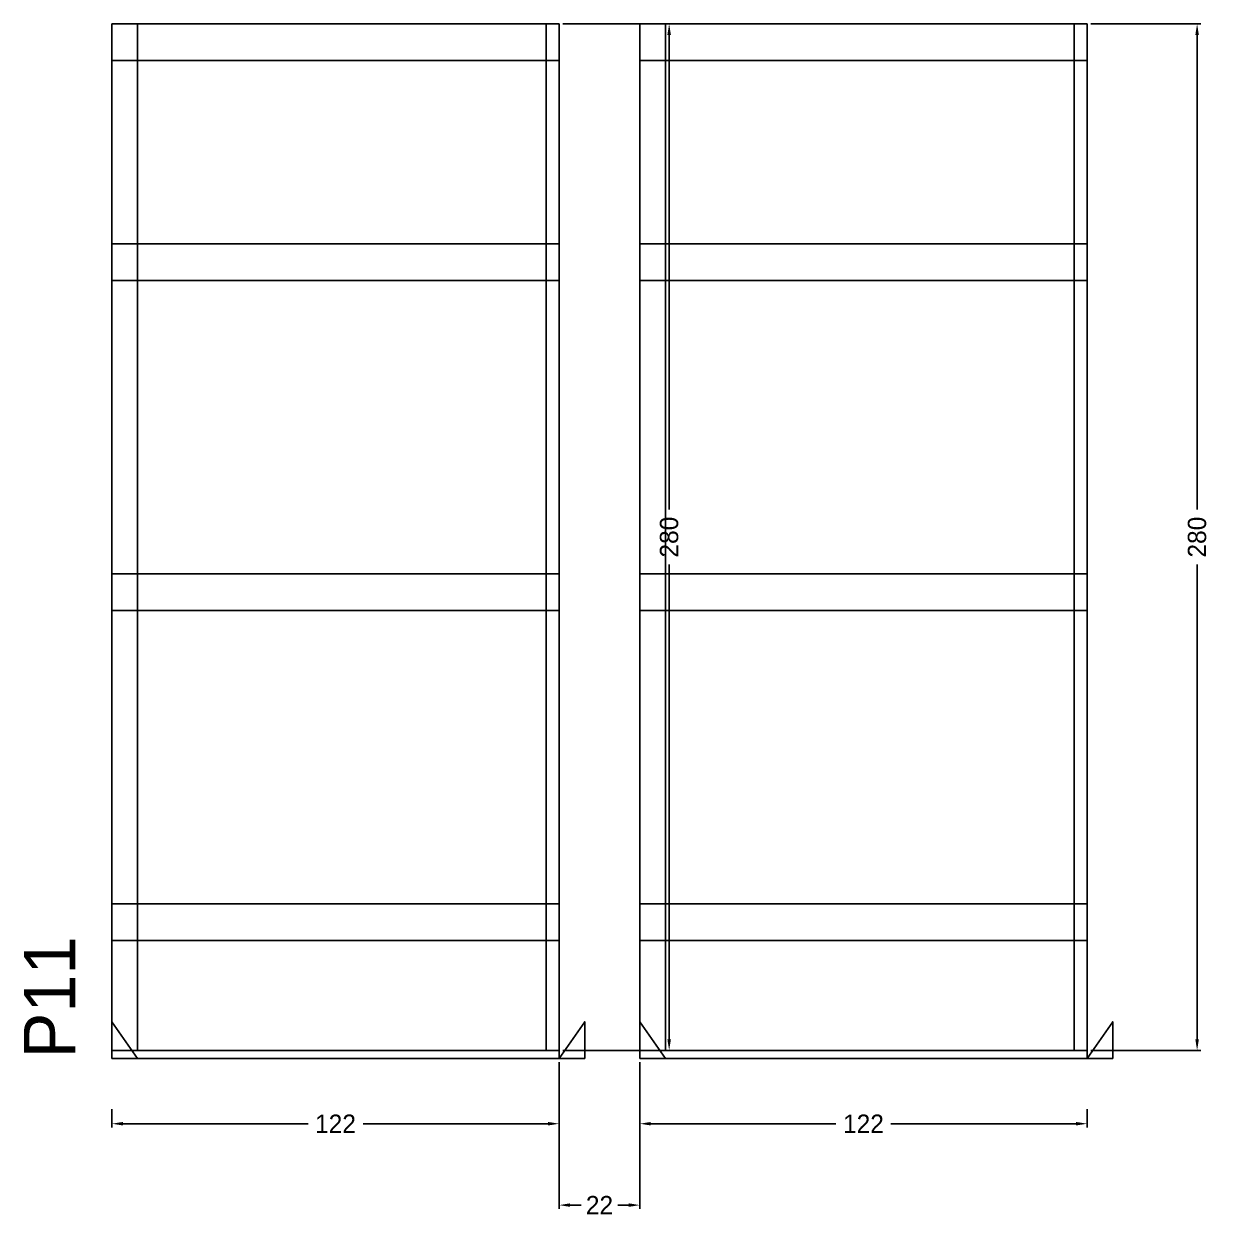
# Model space of a CAD drawing. Header units: centimetres. Extents: x -10500 to 4299, y -386 to 295.
# Drawn here: x 3976 to 4299.3, y -43.3 to 282.2 of the extents above; entities that cross this region are included whole.
import ezdxf

# ---------------------------------------------------------------- set-up
doc = ezdxf.new("R2010")
doc.units = ezdxf.units.CM
for name, color, linetype in [('COTA', 241, 'Continuous'), ('NOMENCLATURA', 7, 'Continuous'), ('SARR_2.2x10', 60, 'Continuous'), ('SARR_2.2x7', 40, 'Continuous'), ('SARR_3.5x7', 81, 'Continuous')]:
    doc.layers.add(name, color=color, linetype=linetype)
doc.dimstyles.new('PAINEL-NOVA', dxfattribs={"dimtxt": 5, "dimasz": 3, "dimexe": 1, "dimexo": 1, "dimgap": 1, "dimtad": 1, "dimcen": 2.5, "dimazin": 3, "dimtfac": 1, "dimtmove": 0, "dimatfit": 3})

# ---------------------------------------------------------------- blocks, each defined once
blk = doc.blocks.new('_CLOSEDFILLED')
at = {"color": 0, "linetype": 'BYBLOCK'}
blk.add_solid([(-1, 0.16), (0, 0), (-1, -0.16)], dxfattribs=at)
blk = doc.blocks.new('*D21')
for p, q in [((4000, -13.8), (4000, -18.8)), ((4122, -13.8), (4122, -18.8)), ((4003, -17.8), (4053.5, -17.8)), ((4068.5, -17.8), (4119, -17.8))]:
    blk.add_line(p, q)
at = {"layer": 'Defpoints'}
for p in [(4000, -12.8), (4122, -12.8), (4000, -17.8)]:
    blk.add_point(p, dxfattribs=at)
at = {"layer": 'SARR_2.2x10', "xscale": 3, "yscale": 3, "rotation": 180}
blk.add_blockref('_CLOSEDFILLED', (4000, -17.8), dxfattribs=at)
at = {"layer": 'SARR_2.2x10', "xscale": 3, "yscale": 3}
blk.add_blockref('_CLOSEDFILLED', (4122, -17.8), dxfattribs=at)
at = {"layer": 'SARR_2.2x10', "insert": (4061, -17.8), "char_height": 5, "attachment_point": 5}
blk.add_mtext('122', dxfattribs=at)
blk = doc.blocks.new('*D22')
for p, q in [((4123, 282.2), (4153, 282.2)), ((4152, 149.7), (4152, 279.2)), ((4152, 5.2), (4152, 134.7)), ((4123, 2.2), (4153, 2.2))]:
    blk.add_line(p, q)
at = {"layer": 'Defpoints'}
for p in [(4122, 282.2), (4122, 2.2), (4152, 2.2)]:
    blk.add_point(p, dxfattribs=at)
at = {"layer": 'SARR_2.2x10', "xscale": 3, "yscale": 3}
for p, rotation in [((4152, 282.2), 90), ((4152, 2.2), 270)]:
    blk.add_blockref('_CLOSEDFILLED', p, dxfattribs=dict(at, rotation=rotation))
at = {"layer": 'SARR_2.2x10', "insert": (4152, 142.2), "char_height": 5, "attachment_point": 5, "rotation": 90}
blk.add_mtext('280', dxfattribs=at)
blk = doc.blocks.new('GRA-E')
at = {"layer": 'SARR_2.2x7'}
blk.add_lwpolyline([(0, 0), (7, 0), (0, 10)], close=True, dxfattribs=at)
blk = doc.blocks.new('GRA-D')
at = {"layer": 'SARR_2.2x7'}
blk.add_lwpolyline([(0, 0), (7, 0), (7, 10)], close=True, dxfattribs=at)
blk = doc.blocks.new('*D23')
for p, q in [((4144, -13.8), (4144, -18.8)), ((4266, -13.8), (4266, -18.8)), ((4147, -17.8), (4197.5, -17.8)), ((4212.5, -17.8), (4263, -17.8))]:
    blk.add_line(p, q)
at = {"layer": 'Defpoints'}
for p in [(4144, -12.8), (4266, -12.8), (4144, -17.8)]:
    blk.add_point(p, dxfattribs=at)
at = {"layer": 'SARR_2.2x10', "xscale": 3, "yscale": 3, "rotation": 180}
blk.add_blockref('_CLOSEDFILLED', (4144, -17.8), dxfattribs=at)
at = {"layer": 'SARR_2.2x10', "xscale": 3, "yscale": 3}
blk.add_blockref('_CLOSEDFILLED', (4266, -17.8), dxfattribs=at)
at = {"layer": 'SARR_2.2x10', "insert": (4205, -17.8), "char_height": 5, "attachment_point": 5}
blk.add_mtext('122', dxfattribs=at)
blk = doc.blocks.new('*D24')
for p, q in [((4267, 282.2), (4297, 282.2)), ((4296, 149.7), (4296, 279.2)), ((4296, 5.2), (4296, 134.7)), ((4267, 2.2), (4297, 2.2))]:
    blk.add_line(p, q)
at = {"layer": 'Defpoints'}
for p in [(4266, 282.2), (4266, 2.2), (4296, 2.2)]:
    blk.add_point(p, dxfattribs=at)
at = {"layer": 'SARR_2.2x10', "xscale": 3, "yscale": 3}
for p, rotation in [((4296, 282.2), 90), ((4296, 2.2), 270)]:
    blk.add_blockref('_CLOSEDFILLED', p, dxfattribs=dict(at, rotation=rotation))
at = {"layer": 'SARR_2.2x10', "insert": (4296, 142.2), "char_height": 5, "attachment_point": 5, "rotation": 90}
blk.add_mtext('280', dxfattribs=at)
blk = doc.blocks.new('*D25')
for p, q in [((4267, 282.2), (4297, 282.2)), ((4296, 149.7), (4296, 279.2)), ((4296, 5.2), (4296, 134.7)), ((4267, 2.2), (4297, 2.2))]:
    blk.add_line(p, q)
at = {"layer": 'Defpoints'}
for p in [(4266, 282.2), (4266, 2.2), (4296, 2.2)]:
    blk.add_point(p, dxfattribs=at)
at = {"layer": 'SARR_2.2x10', "xscale": 3, "yscale": 3}
for p, rotation in [((4296, 282.2), 90), ((4296, 2.2), 270)]:
    blk.add_blockref('_CLOSEDFILLED', p, dxfattribs=dict(at, rotation=rotation))
at = {"layer": 'SARR_2.2x10', "insert": (4296, 142.2), "char_height": 5, "attachment_point": 5, "rotation": 90}
blk.add_mtext('280', dxfattribs=at)
blk = doc.blocks.new('*D26')
for p, q in [((4267, 282.2), (4297, 282.2)), ((4296, 149.7), (4296, 279.2)), ((4296, 5.2), (4296, 134.7)), ((4267, 2.2), (4297, 2.2))]:
    blk.add_line(p, q)
at = {"layer": 'Defpoints'}
for p in [(4266, 282.2), (4266, 2.2), (4296, 2.2)]:
    blk.add_point(p, dxfattribs=at)
at = {"layer": 'SARR_2.2x10', "xscale": 3, "yscale": 3}
for p, rotation in [((4296, 282.2), 90), ((4296, 2.2), 270)]:
    blk.add_blockref('_CLOSEDFILLED', p, dxfattribs=dict(at, rotation=rotation))
at = {"layer": 'SARR_2.2x10', "insert": (4296, 142.2), "char_height": 5, "attachment_point": 5, "rotation": 90}
blk.add_mtext('280', dxfattribs=at)
blk = doc.blocks.new('*D27')
for p, q in [((4267, 282.2), (4297, 282.2)), ((4296, 149.7), (4296, 279.2)), ((4296, 5.2), (4296, 134.7)), ((4267, 2.2), (4297, 2.2))]:
    blk.add_line(p, q)
at = {"layer": 'Defpoints'}
for p in [(4266, 282.2), (4266, 2.2), (4296, 2.2)]:
    blk.add_point(p, dxfattribs=at)
at = {"layer": 'SARR_2.2x10', "xscale": 3, "yscale": 3}
for p, rotation in [((4296, 282.2), 90), ((4296, 2.2), 270)]:
    blk.add_blockref('_CLOSEDFILLED', p, dxfattribs=dict(at, rotation=rotation))
at = {"layer": 'SARR_2.2x10', "insert": (4296, 142.2), "char_height": 5, "attachment_point": 5, "rotation": 90}
blk.add_mtext('280', dxfattribs=at)
blk = doc.blocks.new('*D28')
for p, q in [((4267, 282.2), (4297, 282.2)), ((4296, 149.7), (4296, 279.2)), ((4296, 5.2), (4296, 134.7)), ((4267, 2.2), (4297, 2.2))]:
    blk.add_line(p, q)
at = {"layer": 'Defpoints'}
for p in [(4266, 282.2), (4266, 2.2), (4296, 2.2)]:
    blk.add_point(p, dxfattribs=at)
at = {"layer": 'SARR_2.2x10', "xscale": 3, "yscale": 3}
for p, rotation in [((4296, 282.2), 90), ((4296, 2.2), 270)]:
    blk.add_blockref('_CLOSEDFILLED', p, dxfattribs=dict(at, rotation=rotation))
at = {"layer": 'SARR_2.2x10', "insert": (4296, 142.2), "char_height": 5, "attachment_point": 5, "rotation": 90}
blk.add_mtext('280', dxfattribs=at)
blk = doc.blocks.new('*D29')
for p, q in [((4267, 282.2), (4297, 282.2)), ((4296, 149.7), (4296, 279.2)), ((4296, 5.2), (4296, 134.7)), ((4267, 2.2), (4297, 2.2))]:
    blk.add_line(p, q)
at = {"layer": 'Defpoints'}
for p in [(4266, 282.2), (4266, 2.2), (4296, 2.2)]:
    blk.add_point(p, dxfattribs=at)
at = {"layer": 'SARR_2.2x10', "xscale": 3, "yscale": 3}
for p, rotation in [((4296, 282.2), 90), ((4296, 2.2), 270)]:
    blk.add_blockref('_CLOSEDFILLED', p, dxfattribs=dict(at, rotation=rotation))
at = {"layer": 'SARR_2.2x10', "insert": (4296, 142.2), "char_height": 5, "attachment_point": 5, "rotation": 90}
blk.add_mtext('280', dxfattribs=at)
blk = doc.blocks.new('*D30')
for p, q in [((4267, 282.2), (4297, 282.2)), ((4296, 149.7), (4296, 279.2)), ((4296, 5.2), (4296, 134.7)), ((4267, 2.2), (4297, 2.2))]:
    blk.add_line(p, q)
at = {"layer": 'Defpoints'}
for p in [(4266, 282.2), (4266, 2.2), (4296, 2.2)]:
    blk.add_point(p, dxfattribs=at)
at = {"layer": 'SARR_2.2x10', "xscale": 3, "yscale": 3}
for p, rotation in [((4296, 282.2), 90), ((4296, 2.2), 270)]:
    blk.add_blockref('_CLOSEDFILLED', p, dxfattribs=dict(at, rotation=rotation))
at = {"layer": 'SARR_2.2x10', "insert": (4296, 142.2), "char_height": 5, "attachment_point": 5, "rotation": 90}
blk.add_mtext('280', dxfattribs=at)
blk = doc.blocks.new('*D31')
for p, q in [((4267, 282.2), (4297, 282.2)), ((4296, 149.7), (4296, 279.2)), ((4296, 5.2), (4296, 134.7)), ((4267, 2.2), (4297, 2.2))]:
    blk.add_line(p, q)
at = {"layer": 'Defpoints'}
for p in [(4266, 282.2), (4266, 2.2), (4296, 2.2)]:
    blk.add_point(p, dxfattribs=at)
at = {"layer": 'SARR_2.2x10', "xscale": 3, "yscale": 3}
for p, rotation in [((4296, 282.2), 90), ((4296, 2.2), 270)]:
    blk.add_blockref('_CLOSEDFILLED', p, dxfattribs=dict(at, rotation=rotation))
at = {"layer": 'SARR_2.2x10', "insert": (4296, 142.2), "char_height": 5, "attachment_point": 5, "rotation": 90}
blk.add_mtext('280', dxfattribs=at)
blk = doc.blocks.new('*D32')
for p, q in [((4267, 282.2), (4297, 282.2)), ((4296, 149.7), (4296, 279.2)), ((4296, 5.2), (4296, 134.7)), ((4267, 2.2), (4297, 2.2))]:
    blk.add_line(p, q)
at = {"layer": 'Defpoints'}
for p in [(4266, 282.2), (4266, 2.2), (4296, 2.2)]:
    blk.add_point(p, dxfattribs=at)
at = {"layer": 'SARR_2.2x10', "xscale": 3, "yscale": 3}
for p, rotation in [((4296, 282.2), 90), ((4296, 2.2), 270)]:
    blk.add_blockref('_CLOSEDFILLED', p, dxfattribs=dict(at, rotation=rotation))
at = {"layer": 'SARR_2.2x10', "insert": (4296, 142.2), "char_height": 5, "attachment_point": 5, "rotation": 90}
blk.add_mtext('280', dxfattribs=at)
blk = doc.blocks.new('*D33')
for p, q in [((4267, 282.2), (4297, 282.2)), ((4296, 149.7), (4296, 279.2)), ((4296, 5.2), (4296, 134.7)), ((4267, 2.2), (4297, 2.2))]:
    blk.add_line(p, q)
at = {"layer": 'Defpoints'}
for p in [(4266, 282.2), (4266, 2.2), (4296, 2.2)]:
    blk.add_point(p, dxfattribs=at)
at = {"layer": 'SARR_2.2x10', "xscale": 3, "yscale": 3}
for p, rotation in [((4296, 282.2), 90), ((4296, 2.2), 270)]:
    blk.add_blockref('_CLOSEDFILLED', p, dxfattribs=dict(at, rotation=rotation))
at = {"layer": 'SARR_2.2x10', "insert": (4296, 142.2), "char_height": 5, "attachment_point": 5, "rotation": 90}
blk.add_mtext('280', dxfattribs=at)
blk = doc.blocks.new('*D34')
for p, q in [((4122, -1), (4122, -41)), ((4144, -1), (4144, -41)), ((4125, -40), (4128, -40)), ((4138, -40), (4141, -40))]:
    blk.add_line(p, q)
at = {"layer": 'Defpoints'}
for p in [(4122, 0), (4144, 0), (4122, -40)]:
    blk.add_point(p, dxfattribs=at)
at = {"layer": 'COTA', "xscale": 3, "yscale": 3, "rotation": 180}
blk.add_blockref('_CLOSEDFILLED', (4122, -40), dxfattribs=at)
at = {"layer": 'COTA', "xscale": 3, "yscale": 3}
blk.add_blockref('_CLOSEDFILLED', (4144, -40), dxfattribs=at)
at = {"layer": 'COTA', "insert": (4133, -40), "char_height": 5, "attachment_point": 5}
blk.add_mtext('22', dxfattribs=at)

msp = doc.modelspace()

# ---------------------------------------------------------------- linework, layer by layer
at = {"layer": 'SARR_2.2x10'}
for p, q in [((4122, 282.2), (4000, 282.2)), ((4000, 282.2), (4000, 272.2)), ((4122, 272.2), (4122, 282.2)), ((4266, 282.2), (4144, 282.2)), ((4144, 282.2), (4144, 272.2)), ((4266, 272.2), (4266, 282.2)), ((4000, 272.2), (4122, 272.2)), ((4144, 272.2), (4266, 272.2)), ((4122, 222.2), (4000, 222.2)), ((4000, 222.2), (4000, 212.2)), ((4122, 212.2), (4122, 222.2)), ((4266, 222.2), (4144, 222.2)), ((4144, 222.2), (4144, 212.2)), ((4266, 212.2), (4266, 222.2)), ((4000, 212.2), (4122, 212.2)), ((4144, 212.2), (4266, 212.2)), ((4122, 132.2), (4000, 132.2)), ((4000, 132.2), (4000, 122.2)), ((4122, 122.2), (4122, 132.2)), ((4266, 132.2), (4144, 132.2)), ((4144, 132.2), (4144, 122.2)), ((4266, 122.2), (4266, 132.2)), ((4000, 122.2), (4122, 122.2)), ((4144, 122.2), (4266, 122.2)), ((4122, 42.2), (4000, 42.2)), ((4000, 42.2), (4000, 32.2)), ((4122, 32.2), (4122, 42.2)), ((4266, 42.2), (4144, 42.2)), ((4144, 42.2), (4144, 32.2)), ((4266, 32.2), (4266, 42.2)), ((4000, 32.2), (4122, 32.2)), ((4144, 32.2), (4266, 32.2))]:
    msp.add_line(p, q, dxfattribs=at)
at = {"layer": 'SARR_2.2x7'}
for p, q in [((4007, 282.2), (4000, 282.2)), ((4000, 282.2), (4000, 2.2)), ((4007, 2.2), (4007, 282.2)), ((4266, 282.2), (4262.5, 282.2)), ((4262.5, 282.2), (4262.5, 2.2)), ((4266, 2.2), (4266, 282.2)), ((4122, 2.2), (4000, 2.2)), ((4000, 2.2), (4000, 0)), ((4000, 2.2), (4007, 2.2)), ((4000, 0), (4122, 0)), ((4122, 0), (4122, 2.2)), ((4266, 2.2), (4144, 2.2)), ((4144, 2.2), (4144, 0)), ((4144, 0), (4266, 0)), ((4262.5, 2.2), (4266, 2.2)), ((4266, 0), (4266, 2.2))]:
    msp.add_line(p, q, dxfattribs=at)
at = {"layer": 'SARR_3.5x7'}
for p, q in [((4122, 282.2), (4118.5, 282.2)), ((4118.5, 282.2), (4118.5, 2.2)), ((4122, 2.2), (4122, 282.2)), ((4151, 282.2), (4144, 282.2)), ((4144, 282.2), (4144, 2.2)), ((4151, 2.2), (4151, 282.2)), ((4118.5, 2.2), (4122, 2.2)), ((4144, 2.2), (4151, 2.2))]:
    msp.add_line(p, q, dxfattribs=at)

# ---------------------------------------------------------------- block references
at = {"layer": 'SARR_2.2x7'}
for name, p in [('GRA-E', (4000, 0)), ('GRA-D', (4122, 0)), ('GRA-E', (4144, 0)), ('GRA-D', (4266, 0))]:
    msp.add_blockref(name, p, dxfattribs=at)

# ---------------------------------------------------------------- texts
at = {"layer": 'NOMENCLATURA'}
msp.add_text('P11', height=14, rotation=90, dxfattribs=at).set_placement((3990, 0))

# ---------------------------------------------------------------- dimensions: what is measured, and where the dimension line sits
at = {"layer": 'COTA'}
dim = msp.add_linear_dim(base=(4122, -40), p1=(4122, 0), p2=(4144, 0), dimstyle='PAINEL-NOVA', dxfattribs=at)
dim.commit()
dim.dimension.update_dxf_attribs({"geometry": '*D34', "text_midpoint": (4133, -40)})
at = {"layer": 'SARR_2.2x10'}
for base, p1, p2, picture, middle in [((4152, 2.2), (4122, 2.2), (4122, 282.2), '*D22', (4152, 142.2)), ((4296, 2.2), (4266, 2.2), (4266, 282.2), '*D24', (4296, 142.2)), ((4296, 2.2), (4266, 2.2), (4266, 282.2), '*D25', (4296, 142.2)), ((4296, 2.2), (4266, 2.2), (4266, 282.2), '*D26', (4296, 142.2)), ((4296, 2.2), (4266, 2.2), (4266, 282.2), '*D27', (4296, 142.2)), ((4296, 2.2), (4266, 2.2), (4266, 282.2), '*D28', (4296, 142.2)), ((4296, 2.2), (4266, 2.2), (4266, 282.2), '*D29', (4296, 142.2)), ((4296, 2.2), (4266, 2.2), (4266, 282.2), '*D30', (4296, 142.2)), ((4296, 2.2), (4266, 2.2), (4266, 282.2), '*D31', (4296, 142.2)), ((4296, 2.2), (4266, 2.2), (4266, 282.2), '*D32', (4296, 142.2)), ((4296, 2.2), (4266, 2.2), (4266, 282.2), '*D33', (4296, 142.2))]:
    dim = msp.add_linear_dim(base=base, p1=p1, p2=p2, angle=90, dimstyle='PAINEL-NOVA', dxfattribs=at)
    dim.commit()
    dim.dimension.update_dxf_attribs({"geometry": picture, "text_midpoint": middle})
for base, p1, p2, picture, middle in [((4000, -17.8), (4000, -12.8), (4122, -12.8), '*D21', (4061, -17.8)), ((4144, -17.8), (4144, -12.8), (4266, -12.8), '*D23', (4205, -17.8))]:
    dim = msp.add_linear_dim(base=base, p1=p1, p2=p2, dimstyle='PAINEL-NOVA', dxfattribs=at)
    dim.commit()
    dim.dimension.update_dxf_attribs({"geometry": picture, "text_midpoint": middle})

doc.saveas('drawing.dxf')
